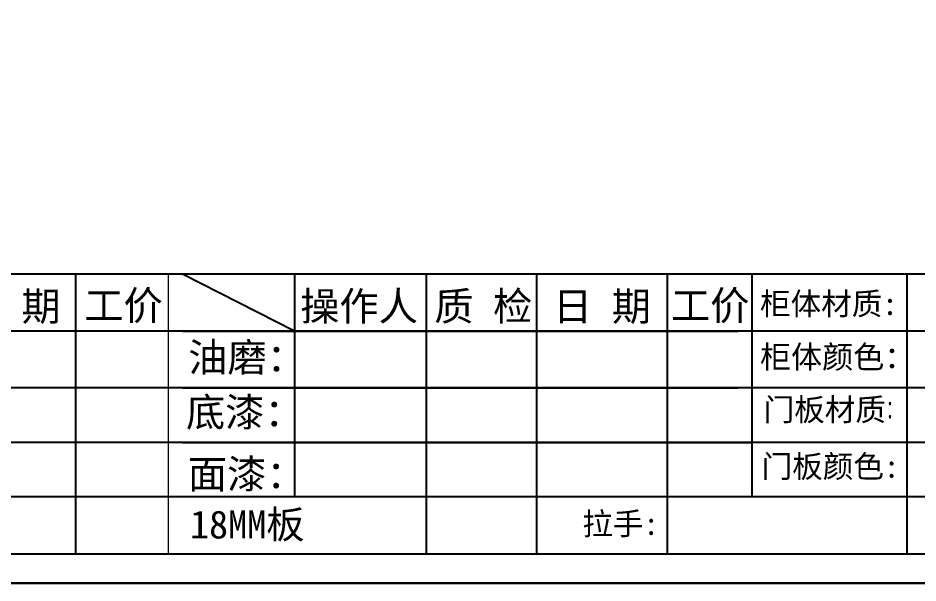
# Model space of a CAD drawing. Header units: millimetres. Extents: x -497855 to 324262, y -590254 to -173602.
# Drawn here: x -487214 to -484582, y -583638 to -581984 of the extents above; entities that cross this region are included whole.
import ezdxf

# ---------------------------------------------------------------- set-up
doc = ezdxf.new("R2010")
doc.units = ezdxf.units.MM
doc.layers.add('C', color=145, linetype='Continuous')
doc.styles.get("Standard").update_dxf_attribs({"font": 'txt', "bigfont": 'gbcbig.shx'})

msp = doc.modelspace()

# ---------------------------------------------------------------- linework, layer by layer
at = {"color": 7}
for p, q in [((-480868.35, -582733.56), (-488517.3, -582733.56)), ((-485067.85, -582733.56), (-485067.85, -583385.97)), ((-484613.16, -583553.67), (-484613.16, -582733.56)), ((-479431.66, -582900.13), (-488517.3, -582900.13)), ((-485108.93, -582900.13), (-486733.23, -582900.13)), ((-480868.35, -583066.71), (-488517.3, -583066.71)), ((-480868.35, -583226.34), (-488517.3, -583226.34)), ((-480868.35, -583385.97), (-488517.3, -583385.97))]:
    msp.add_line(p, q, dxfattribs=at)
at = {"lineweight": 13}
msp.add_line((-486774.31, -583553.67), (-486774.31, -582733.56), dxfattribs=at)
at = {"color": 7}
for points in [[(-479347.53, -583637.8), (-488601.43, -583637.8), (-488601.43, -577021.51), (-479347.53, -577021.51)], [(-488601.43, -577021.51), (-479347.53, -577021.51), (-479347.53, -583637.8), (-488601.43, -583637.8)], [(-488517.3, -577105.64), (-479431.66, -577105.64), (-479431.66, -583553.67), (-488517.3, -583553.67)], [(-479347.53, -590254.09), (-488601.43, -590254.09), (-488601.43, -583637.8), (-479347.53, -583637.8)], [(-488601.43, -583637.8), (-479347.53, -583637.8), (-479347.53, -590254.09), (-488601.43, -590254.09)]]:
    msp.add_lwpolyline(points, close=True, dxfattribs=at)
at = {"layer": 'C', "color": 7, "linetype": 'ByBlock'}
for points in [[(-487045.79, -582733.56), (-487045.79, -583553.67)], [(-486405.42, -582900.13), (-486733.23, -582733.56)], [(-486405.42, -582733.56), (-486405.42, -583385.97)], [(-486020.27, -582733.56), (-486020.27, -583553.67)], [(-485697.31, -582733.56), (-485697.31, -583553.67)], [(-485315.49, -582733.56), (-485315.49, -583553.67)], [(-486733.23, -582900.13), (-485108.93, -582900.13)], [(-486733.23, -582900.13), (-485108.93, -582900.13)], [(-486733.23, -583066.71), (-485108.93, -583066.71)], [(-486733.23, -583226.34), (-485067.85, -583226.34)]]:
    msp.add_lwpolyline(points, dxfattribs=at)

# ---------------------------------------------------------------- texts
at = {"attachment_point": 1}
for s, insert, char_height, width in [('{\\fKaiTi|b0|i0|c134|p49;柜体材质: }', (-485043.64, -582787.43), 65.57, 1295.3406), ('{\\fKaiTi|b0|i0|c134|p49;柜体颜色\\fSimHei|b0|i0|c134|p2;：}', (-485043.64, -582942.67), 66.5945, 1295.3406), ('{\\fKaiTi|b0|i0|c134|p49;门板材质}：', (-485033.16, -583097.42), 65.57, 1052.6051)]:
    msp.add_mtext(s, dxfattribs=dict(at, insert=insert, char_height=char_height, width=width))
at = {"char_height": 65.57, "attachment_point": 1}
for s, insert in [('{\\fKaiTi|b0|i0|c134|p49;门板颜色\\fSimHei|b0|i0|c134|p49;:}', (-485038.96, -583263.62)), ('{\\fKaiTi|b0|i0|c134|p49;拉手\\fSimHei|b0|i0|c134|p49;: }', (-485563.37, -583431.32))]:
    msp.add_mtext(s, dxfattribs=dict(at, insert=insert))
at = {"color": 7, "insert": (-486711.17, -583425.43), "char_height": 81.9625, "width": 885.1749, "attachment_point": 1}
msp.add_mtext('{\\fKaiTi|b0|i0|c134|p49;18MM板 }     ', dxfattribs=at)
at = {"layer": 'C', "color": 7, "linetype": 'ByBlock', "char_height": 84.1289, "attachment_point": 1, "line_spacing_factor": 1.113371}
for s, insert in [('{\\fKaiTi|b0|i0|c134|p49;日  期}', (-487433.4, -582785.9)), ('{\\fKaiTi|b0|i0|c134|p49;工价}', (-487020.25, -582783.26)), ('{\\fKaiTi|b0|i0|c134|p49;操作人}', (-486388.83, -582785.4)), ('{\\fKaiTi|b0|i0|c134|p49;质 检}', (-485996.63, -582785.4)), ('{\\fKaiTi|b0|i0|c134|p49;日 期}', (-485649.33, -582785.9)), ('{\\fKaiTi|b0|i0|c134|p49;工价}', (-485304.21, -582783.26)), ('{\\fKaiTi|b0|i0|c134|p49;油磨\\fSimHei|b0|i0|c134|p2;：}', (-486716.35, -582934.97)), ('{\\fKaiTi|b0|i0|c134|p49;底漆\\fSimHei|b0|i0|c134|p2;：}', (-486722.9, -583095.54)), ('{\\fKaiTi|b0|i0|c134|p49;面漆\\fSimHei|b0|i0|c134|p2;：}', (-486717.34, -583276.79))]:
    msp.add_mtext(s, dxfattribs=dict(at, insert=insert))

doc.saveas('drawing.dxf')
